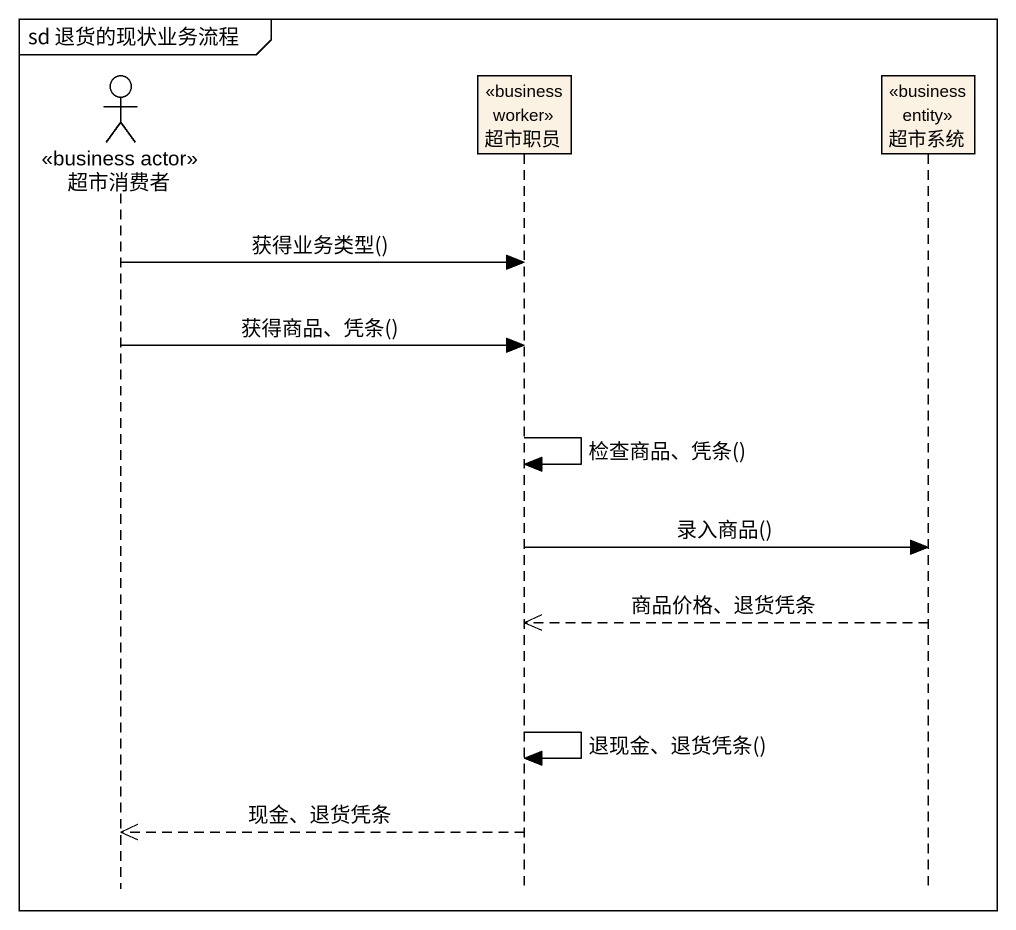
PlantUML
@startuml
mainframe sd 退货的现状业务流程
hide footbox
actor 超市消费者 <<business actor>>
participant 超市职员 <<business worker>>
participant 超市系统 <<business entity>>

超市消费者 -> 超市职员 : 获得业务类型()
超市消费者 -> 超市职员 : 获得商品、凭条()
超市职员 -> 超市职员 : 检查商品、凭条()
超市职员 -> 超市系统 : 录入商品()
超市系统 -->> 超市职员 : 商品价格、退货凭条
超市职员 -> 超市职员 : 退现金、退货凭条()
超市职员 -->> 超市消费者 : 现金、退货凭条
@enduml
